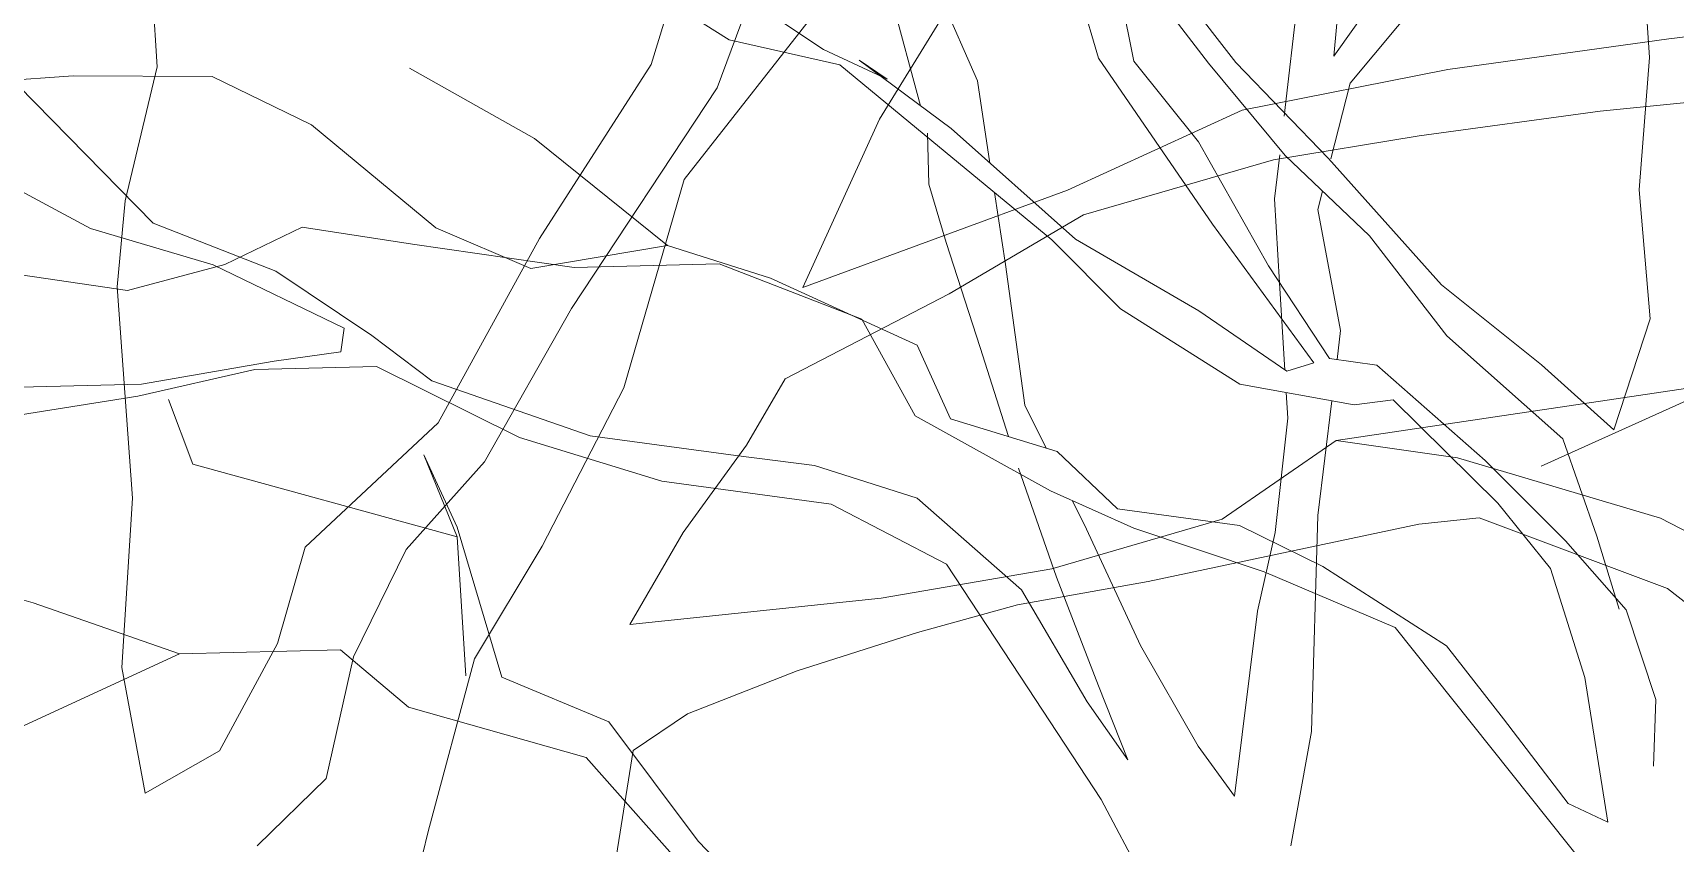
# Model space of a CAD drawing. Header units: millimetres. Extents: x -13512 to 8923, y -6533 to 5096.
# Drawn here: x -696.2 to -462.3, y -5882.7 to -5767.3 of the extents above; entities that cross this region are included whole.
import ezdxf

# ---------------------------------------------------------------- set-up
doc = ezdxf.new("R2010")
doc.units = ezdxf.units.MM
for name, color, linetype, lineweight in [('A-ELEWACJA CIENKA', 11, 'Continuous', 13), ('B-materiały', 9, 'Continuous', 0), ('Layer1', 7, 'Continuous', 0)]:
    doc.layers.add(name, color=color, linetype=linetype, lineweight=lineweight)

# ---------------------------------------------------------------- blocks, each defined once
blk = doc.blocks.new('A$C2EBD462E')
at = {"layer": 'B-materiały'}
for p, q in [((-164.33, 657.33), (-171.3, 683.4)), ((-133.84, 682.1), (-119.41, 663.47)), ((-103.69, 682.86), (-105.46, 664.38)), ((-60.5, 664.19), (-61.63, 681.35)), ((-105.46, 664.38), (-94.13, 680.3)), ((-87.4, 679.35), (-103.13, 660.53)), ((-138.98, 664.1), (-142.56, 676.44)), ((-136.42, 676.1), (-133.94, 663.66)), ((-112.51, 655.82), (-110.22, 675.99)), ((-191.55, 666.69), (-205.18, 675.29)), ((-162.73, 675.79), (-156.21, 660.87)), ((-123.32, 663.37), (-132.56, 675.43)), ((-189.47, 672.89), (-178.11, 665.35)), ((-175.82, 663.17), (-191.55, 666.69)), ((-178.11, 665.35), (-169.07, 661.11)), ((-295.24, 662.67), (-273.58, 640.61)), ((-237.07, 662.67), (-219.26, 652.64)), ((-162.7, 652.33), (-175.82, 663.17)), ((-169.07, 661.11), (-173.05, 663.8)), ((-173.05, 663.8), (-159.95, 654.07)), ((-122.74, 640.48), (-138.98, 664.1)), ((-133.94, 663.66), (-124.71, 652.16)), ((-112.37, 650.24), (-123.32, 663.37)), ((-119.41, 663.47), (-106.22, 649.83)), ((-61.97, 645.36), (-60.5, 664.19)), ((-311.04, 659.69), (-284.96, 661.59)), ((-284.96, 661.59), (-265.16, 661.49)), ((-265.16, 661.49), (-251.03, 654.59)), ((-156.21, 660.87), (-154.42, 649.15)), ((-103.13, 660.53), (-105.88, 649.75)), ((-251.03, 654.59), (-233.34, 639.95)), ((-219.26, 652.64), (-200.32, 637.42)), ((-163.11, 646.17), (-163.29, 653.43)), ((-159.95, 654.07), (-142.24, 638.32)), ((-282.5, 639.83), (-302.32, 650.51)), ((-145.59, 638.23), (-162.7, 652.33)), ((-124.71, 652.16), (-114.77, 634.54)), ((-113.89, 644.06), (-113.16, 650.33)), ((-100.36, 638.81), (-112.37, 650.24)), ((-106.22, 649.83), (-90.12, 631.8)), ((-160.66, 637.86), (-163.11, 646.17)), ((-153.78, 644.98), (-152.21, 634.72)), ((-113.17, 632.11), (-113.89, 644.06)), ((-107.04, 645.17), (-107.71, 642.53)), ((-60.39, 626.96), (-61.97, 645.36)), ((-107.71, 642.53), (-104.49, 625.3)), ((-265.05, 634.68), (-282.5, 639.83)), ((-273.58, 640.61), (-256.09, 633.79)), ((-252.34, 640.03), (-263.38, 634.72)), ((-236.63, 637.63), (-252.34, 640.03)), ((-233.34, 639.95), (-219.79, 634.14)), ((-108.28, 620.73), (-122.74, 640.48)), ((-89.38, 624.56), (-100.36, 638.81)), ((-213.65, 634.29), (-236.63, 637.63)), ((-219.79, 634.14), (-200.32, 637.42)), ((-200.32, 637.42), (-185.68, 632.76)), ((-155.82, 622.89), (-160.66, 637.86)), ((-135.85, 628.42), (-145.59, 638.23)), ((-142.24, 638.32), (-124.67, 628.14)), ((-277.25, 631.03), (-306.53, 635.28)), ((-263.38, 634.72), (-277.25, 631.03)), ((-246.39, 625.65), (-265.05, 634.68)), ((-256.09, 633.79), (-242.45, 624.63)), ((-192.99, 634.81), (-213.65, 634.29)), ((-172.68, 626.94), (-192.99, 634.81)), ((-152.21, 634.72), (-149.47, 614.67)), ((-114.77, 634.54), (-106.06, 621.35)), ((-185.68, 632.76), (-164.77, 623.23)), ((-112.41, 619.69), (-113.17, 632.11)), ((-90.12, 631.8), (-75.87, 620.43)), ((-165.07, 613.17), (-172.68, 626.94)), ((-118.82, 617.68), (-135.85, 628.42)), ((-124.67, 628.14), (-112.16, 619.52)), ((-65.59, 611.19), (-60.39, 626.96)), ((-246.86, 622.29), (-246.39, 625.65)), ((-242.45, 624.63), (-233.91, 618.14)), ((-104.49, 625.3), (-104.99, 621.2)), ((-72.82, 609.89), (-89.38, 624.56)), ((-256.33, 620.94), (-246.86, 622.29)), ((-164.77, 623.23), (-160.04, 612.73)), ((-151.79, 610.21), (-155.82, 622.89)), ((-275.24, 617.67), (-256.33, 620.94)), ((-241.78, 620.18), (-259.09, 619.75)), ((-221.42, 610.08), (-241.78, 620.18)), ((-112.16, 619.52), (-108.28, 620.73)), ((-106.06, 621.35), (-99.34, 620.4)), ((-99.34, 620.4), (-83.91, 606.82)), ((-75.87, 620.43), (-65.59, 611.19)), ((-292.55, 617.23), (-275.24, 617.67)), ((-259.09, 619.75), (-275.76, 615.98)), ((-233.91, 618.14), (-211.37, 610.33)), ((-102.55, 614.73), (-118.82, 617.68)), ((-275.76, 615.98), (-292.45, 613.33)), ((-267.91, 606.27), (-271.42, 615.49)), ((-111.99, 612.82), (-112.22, 616.48)), ((-105.72, 615.31), (-107.74, 598.96)), ((-96.98, 615.43), (-102.55, 614.73)), ((-82.08, 600.72), (-96.98, 615.43)), ((-145.81, 602.48), (-165.07, 613.17)), ((-149.47, 614.67), (-146.42, 608.57)), ((-113.82, 596.57), (-111.99, 612.82)), ((-160.04, 612.73), (-144.84, 608.09)), ((-201.15, 603.88), (-221.42, 610.08)), ((-211.37, 610.33), (-190.63, 607.5)), ((-144.84, 608.09), (-136.25, 599.92)), ((-68, 596.04), (-72.82, 609.89)), ((-230.3, 595.96), (-267.91, 606.27)), ((-230.3, 595.96), (-235.06, 607.62)), ((-235.06, 607.62), (-230.3, 597.32)), ((-190.63, 607.5), (-179.42, 606.1)), ((-179.42, 606.1), (-164.78, 601.44)), ((-83.91, 606.82), (-72.45, 595.37)), ((-177.05, 600.58), (-201.15, 603.88)), ((-144.95, 590.21), (-150.36, 605.71)), ((-164.78, 601.44), (-149.93, 588.41)), ((-133.95, 597.19), (-145.81, 602.48)), ((-142.68, 601.08), (-140.65, 597.02)), ((-160.63, 592.05), (-177.05, 600.58)), ((-136.25, 599.92), (-118.87, 597.56)), ((-107.74, 598.96), (-108.64, 568.21)), ((-74.59, 591.41), (-82.08, 600.72)), ((-230.3, 597.32), (-223.92, 575.94)), ((-140.65, 597.02), (-132.97, 580.45)), ((-115.36, 590.95), (-133.95, 597.19)), ((-118.87, 597.56), (-107, 591.72)), ((-116.33, 585.34), (-113.82, 596.57)), ((-229.04, 576.17), (-230.3, 595.96)), ((-72.45, 595.37), (-63.83, 585.53)), ((-64.8, 585.66), (-68, 596.04)), ((-149.02, 574.46), (-160.63, 592.05)), ((-107, 591.72), (-89.4, 580.43)), ((-138.97, 574.71), (-144.95, 590.21)), ((-96.72, 583.03), (-115.36, 590.95)), ((-69.73, 575.89), (-74.59, 591.41)), ((-290.66, 586.56), (-299.66, 589.12)), ((-149.93, 588.41), (-140.59, 572.44)), ((-269.81, 579.26), (-290.66, 586.56)), ((-119.58, 559), (-116.33, 585.34)), ((-63.83, 585.53), (-59.6, 572.79)), ((-69.3, 548.61), (-96.72, 583.03)), ((-132.97, 580.45), (-124.79, 566.13)), ((-89.4, 580.43), (-81.31, 570.01)), ((-269.81, 579.26), (-299.5, 565.59)), ((-246.92, 579.83), (-269.81, 579.26)), ((-237.22, 571.69), (-246.92, 579.83)), ((-223.92, 575.94), (-208.67, 569.62)), ((-66.42, 555.3), (-69.73, 575.89)), ((-138.57, 558.52), (-149.02, 574.46)), ((-134.8, 564.2), (-138.97, 574.71)), ((-211.9, 564.51), (-237.22, 571.69)), ((-140.59, 572.44), (-134.8, 564.2)), ((-59.6, 572.79), (-59.92, 563.29)), ((-208.67, 569.62), (-195.96, 552.62)), ((-81.31, 570.01), (-72.07, 557.95)), ((-124.79, 566.13), (-119.58, 559)), ((-108.64, 568.21), (-111.59, 551.94)), ((-196.38, 547.02), (-211.9, 564.51)), ((-129.77, 541.98), (-138.57, 558.52)), ((-72.07, 557.95), (-66.42, 555.3)), ((-195.96, 552.62), (-183.91, 540.07))]:
    blk.add_line(p, q, dxfattribs=at)

msp = doc.modelspace()

# ---------------------------------------------------------------- linework, layer by layer
at = {"layer": 'Layer1'}
for p, q in [((-608.11, -5771.81), (-599.49, -5743.59)), ((-608.11, -5771.81), (-599.49, -5743.59)), ((-608.11, -5771.81), (-599.49, -5743.59)), ((-608.11, -5771.81), (-599.49, -5743.59)), ((-608.11, -5771.81), (-599.49, -5743.59)), ((-608.11, -5771.81), (-599.49, -5743.59)), ((-608.11, -5771.81), (-599.49, -5743.59)), ((-608.11, -5771.81), (-599.49, -5743.59)), ((-679.65, -5753.5), (-678.46, -5772.13)), ((-679.65, -5753.5), (-678.46, -5772.13)), ((-679.65, -5753.5), (-678.46, -5772.13)), ((-679.65, -5753.5), (-678.46, -5772.13)), ((-679.65, -5753.5), (-678.46, -5772.13)), ((-679.65, -5753.5), (-678.46, -5772.13)), ((-679.65, -5753.5), (-678.46, -5772.13)), ((-679.65, -5753.5), (-678.46, -5772.13)), ((-603.4, -5788.2), (-580.44, -5758.91)), ((-603.4, -5788.2), (-580.44, -5758.91)), ((-603.4, -5788.2), (-580.44, -5758.91)), ((-603.4, -5788.2), (-580.44, -5758.91)), ((-603.4, -5788.2), (-580.44, -5758.91)), ((-603.4, -5788.2), (-580.44, -5758.91)), ((-603.4, -5788.2), (-580.44, -5758.91)), ((-603.4, -5788.2), (-580.44, -5758.91)), ((-593.32, -5760.67), (-598.7, -5775.16)), ((-593.32, -5760.67), (-598.7, -5775.16)), ((-593.32, -5760.67), (-598.7, -5775.16)), ((-593.32, -5760.67), (-598.7, -5775.16)), ((-593.32, -5760.67), (-598.7, -5775.16)), ((-593.32, -5760.67), (-598.7, -5775.16)), ((-593.32, -5760.67), (-598.7, -5775.16)), ((-593.32, -5760.67), (-598.7, -5775.16)), ((-566.64, -5765.02), (-575.61, -5779.61)), ((-566.64, -5765.02), (-575.61, -5779.61)), ((-566.64, -5765.02), (-575.61, -5779.61)), ((-566.64, -5765.02), (-575.61, -5779.61)), ((-566.64, -5765.02), (-575.61, -5779.61)), ((-566.64, -5765.02), (-575.61, -5779.61)), ((-566.64, -5765.02), (-575.61, -5779.61)), ((-566.64, -5765.02), (-575.61, -5779.61)), ((-463.18, -5768.18), (-440.99, -5765.47)), ((-463.18, -5768.18), (-440.99, -5765.47)), ((-463.18, -5768.18), (-440.99, -5765.47)), ((-463.18, -5768.18), (-440.99, -5765.47)), ((-463.18, -5768.18), (-440.99, -5765.47)), ((-463.18, -5768.18), (-440.99, -5765.47)), ((-463.18, -5768.18), (-440.99, -5765.47)), ((-463.18, -5768.18), (-440.99, -5765.47)), ((-494.66, -5772.55), (-463.18, -5768.18)), ((-494.66, -5772.55), (-463.18, -5768.18)), ((-494.66, -5772.55), (-463.18, -5768.18)), ((-494.66, -5772.55), (-463.18, -5768.18)), ((-494.66, -5772.55), (-463.18, -5768.18)), ((-494.66, -5772.55), (-463.18, -5768.18)), ((-494.66, -5772.55), (-463.18, -5768.18)), ((-494.66, -5772.55), (-463.18, -5768.18)), ((-624.01, -5796.61), (-608.11, -5771.81)), ((-624.01, -5796.61), (-608.11, -5771.81)), ((-624.01, -5796.61), (-608.11, -5771.81)), ((-624.01, -5796.61), (-608.11, -5771.81)), ((-624.01, -5796.61), (-608.11, -5771.81)), ((-624.01, -5796.61), (-608.11, -5771.81)), ((-624.01, -5796.61), (-608.11, -5771.81)), ((-624.01, -5796.61), (-608.11, -5771.81)), ((-678.46, -5772.13), (-683.01, -5791.23)), ((-678.46, -5772.13), (-683.01, -5791.23)), ((-678.46, -5772.13), (-683.01, -5791.23)), ((-678.46, -5772.13), (-683.01, -5791.23)), ((-678.46, -5772.13), (-683.01, -5791.23)), ((-678.46, -5772.13), (-683.01, -5791.23)), ((-678.46, -5772.13), (-683.01, -5791.23)), ((-678.46, -5772.13), (-683.01, -5791.23)), ((-523.95, -5778.31), (-494.66, -5772.55)), ((-523.95, -5778.31), (-494.66, -5772.55)), ((-523.95, -5778.31), (-494.66, -5772.55)), ((-523.95, -5778.31), (-494.66, -5772.55)), ((-523.95, -5778.31), (-494.66, -5772.55)), ((-523.95, -5778.31), (-494.66, -5772.55)), ((-523.95, -5778.31), (-494.66, -5772.55)), ((-523.95, -5778.31), (-494.66, -5772.55)), ((-598.7, -5775.16), (-619.45, -5806.55)), ((-598.7, -5775.16), (-619.45, -5806.55)), ((-598.7, -5775.16), (-619.45, -5806.55)), ((-598.7, -5775.16), (-619.45, -5806.55)), ((-598.7, -5775.16), (-619.45, -5806.55)), ((-598.7, -5775.16), (-619.45, -5806.55)), ((-598.7, -5775.16), (-619.45, -5806.55)), ((-598.7, -5775.16), (-619.45, -5806.55)), ((-453.64, -5776.55), (-472.98, -5778.47)), ((-453.64, -5776.55), (-472.98, -5778.47)), ((-453.64, -5776.55), (-472.98, -5778.47)), ((-453.64, -5776.55), (-472.98, -5778.47)), ((-453.64, -5776.55), (-472.98, -5778.47)), ((-453.64, -5776.55), (-472.98, -5778.47)), ((-453.64, -5776.55), (-472.98, -5778.47)), ((-453.64, -5776.55), (-472.98, -5778.47)), ((-548.8, -5789.7), (-523.95, -5778.31)), ((-548.8, -5789.7), (-523.95, -5778.31)), ((-548.8, -5789.7), (-523.95, -5778.31)), ((-548.8, -5789.7), (-523.95, -5778.31)), ((-548.8, -5789.7), (-523.95, -5778.31)), ((-548.8, -5789.7), (-523.95, -5778.31)), ((-548.8, -5789.7), (-523.95, -5778.31)), ((-548.8, -5789.7), (-523.95, -5778.31)), ((-472.98, -5778.47), (-498.73, -5781.99)), ((-472.98, -5778.47), (-498.73, -5781.99)), ((-472.98, -5778.47), (-498.73, -5781.99)), ((-472.98, -5778.47), (-498.73, -5781.99)), ((-472.98, -5778.47), (-498.73, -5781.99)), ((-472.98, -5778.47), (-498.73, -5781.99)), ((-472.98, -5778.47), (-498.73, -5781.99)), ((-472.98, -5778.47), (-498.73, -5781.99)), ((-575.61, -5779.61), (-586.5, -5803.57)), ((-575.61, -5779.61), (-586.5, -5803.57)), ((-575.61, -5779.61), (-586.5, -5803.57)), ((-575.61, -5779.61), (-586.5, -5803.57)), ((-575.61, -5779.61), (-586.5, -5803.57)), ((-575.61, -5779.61), (-586.5, -5803.57)), ((-575.61, -5779.61), (-586.5, -5803.57)), ((-575.61, -5779.61), (-586.5, -5803.57)), ((-498.73, -5781.99), (-519.47, -5785.38)), ((-498.73, -5781.99), (-519.47, -5785.38)), ((-498.73, -5781.99), (-519.47, -5785.38)), ((-498.73, -5781.99), (-519.47, -5785.38)), ((-498.73, -5781.99), (-519.47, -5785.38)), ((-498.73, -5781.99), (-519.47, -5785.38)), ((-498.73, -5781.99), (-519.47, -5785.38)), ((-498.73, -5781.99), (-519.47, -5785.38)), ((-519.47, -5785.38), (-546.55, -5793.24)), ((-519.47, -5785.38), (-546.55, -5793.24)), ((-519.47, -5785.38), (-546.55, -5793.24)), ((-519.47, -5785.38), (-546.55, -5793.24)), ((-519.47, -5785.38), (-546.55, -5793.24)), ((-519.47, -5785.38), (-546.55, -5793.24)), ((-519.47, -5785.38), (-546.55, -5793.24)), ((-519.47, -5785.38), (-546.55, -5793.24)), ((-611.99, -5817.85), (-603.4, -5788.2)), ((-611.99, -5817.85), (-603.4, -5788.2)), ((-611.99, -5817.85), (-603.4, -5788.2)), ((-611.99, -5817.85), (-603.4, -5788.2)), ((-611.99, -5817.85), (-603.4, -5788.2)), ((-611.99, -5817.85), (-603.4, -5788.2)), ((-611.99, -5817.85), (-603.4, -5788.2)), ((-611.99, -5817.85), (-603.4, -5788.2)), ((-586.5, -5803.57), (-548.8, -5789.7)), ((-586.5, -5803.57), (-548.8, -5789.7)), ((-586.5, -5803.57), (-548.8, -5789.7)), ((-586.5, -5803.57), (-548.8, -5789.7)), ((-586.5, -5803.57), (-548.8, -5789.7)), ((-586.5, -5803.57), (-548.8, -5789.7)), ((-586.5, -5803.57), (-548.8, -5789.7)), ((-586.5, -5803.57), (-548.8, -5789.7)), ((-683.01, -5791.23), (-684.14, -5803.46)), ((-683.01, -5791.23), (-684.14, -5803.46)), ((-683.01, -5791.23), (-684.14, -5803.46)), ((-683.01, -5791.23), (-684.14, -5803.46)), ((-683.01, -5791.23), (-684.14, -5803.46)), ((-683.01, -5791.23), (-684.14, -5803.46)), ((-683.01, -5791.23), (-684.14, -5803.46)), ((-683.01, -5791.23), (-684.14, -5803.46)), ((-546.55, -5793.24), (-565.66, -5804.49)), ((-546.55, -5793.24), (-565.66, -5804.49)), ((-546.55, -5793.24), (-565.66, -5804.49)), ((-546.55, -5793.24), (-565.66, -5804.49)), ((-546.55, -5793.24), (-565.66, -5804.49)), ((-546.55, -5793.24), (-565.66, -5804.49)), ((-546.55, -5793.24), (-565.66, -5804.49)), ((-546.55, -5793.24), (-565.66, -5804.49)), ((-638.43, -5822.82), (-624.01, -5796.61)), ((-638.43, -5822.82), (-624.01, -5796.61)), ((-638.43, -5822.82), (-624.01, -5796.61)), ((-638.43, -5822.82), (-624.01, -5796.61)), ((-638.43, -5822.82), (-624.01, -5796.61)), ((-638.43, -5822.82), (-624.01, -5796.61)), ((-638.43, -5822.82), (-624.01, -5796.61)), ((-638.43, -5822.82), (-624.01, -5796.61)), ((-684.14, -5803.46), (-681.95, -5833.56)), ((-684.14, -5803.46), (-681.95, -5833.56)), ((-684.14, -5803.46), (-681.95, -5833.56)), ((-684.14, -5803.46), (-681.95, -5833.56)), ((-684.14, -5803.46), (-681.95, -5833.56)), ((-684.14, -5803.46), (-681.95, -5833.56)), ((-684.14, -5803.46), (-681.95, -5833.56)), ((-684.14, -5803.46), (-681.95, -5833.56)), ((-565.66, -5804.49), (-589.04, -5816.56)), ((-565.66, -5804.49), (-589.04, -5816.56)), ((-565.66, -5804.49), (-589.04, -5816.56)), ((-565.66, -5804.49), (-589.04, -5816.56)), ((-565.66, -5804.49), (-589.04, -5816.56)), ((-565.66, -5804.49), (-589.04, -5816.56)), ((-565.66, -5804.49), (-589.04, -5816.56)), ((-565.66, -5804.49), (-589.04, -5816.56)), ((-619.45, -5806.55), (-631.82, -5828.4)), ((-619.45, -5806.55), (-631.82, -5828.4)), ((-619.45, -5806.55), (-631.82, -5828.4)), ((-619.45, -5806.55), (-631.82, -5828.4)), ((-619.45, -5806.55), (-631.82, -5828.4)), ((-619.45, -5806.55), (-631.82, -5828.4)), ((-619.45, -5806.55), (-631.82, -5828.4)), ((-619.45, -5806.55), (-631.82, -5828.4)), ((-510.57, -5825.36), (-439.13, -5814.73)), ((-510.57, -5825.36), (-439.13, -5814.73)), ((-510.57, -5825.36), (-439.13, -5814.73)), ((-510.57, -5825.36), (-439.13, -5814.73)), ((-510.57, -5825.36), (-439.13, -5814.73)), ((-510.57, -5825.36), (-439.13, -5814.73)), ((-510.57, -5825.36), (-439.13, -5814.73)), ((-510.57, -5825.36), (-439.13, -5814.73)), ((-623.63, -5840.4), (-611.99, -5817.85)), ((-623.63, -5840.4), (-611.99, -5817.85)), ((-623.63, -5840.4), (-611.99, -5817.85)), ((-623.63, -5840.4), (-611.99, -5817.85)), ((-623.63, -5840.4), (-611.99, -5817.85)), ((-623.63, -5840.4), (-611.99, -5817.85)), ((-623.63, -5840.4), (-611.99, -5817.85)), ((-623.63, -5840.4), (-611.99, -5817.85)), ((-589.04, -5816.56), (-594.55, -5826.03)), ((-589.04, -5816.56), (-594.55, -5826.03)), ((-589.04, -5816.56), (-594.55, -5826.03)), ((-589.04, -5816.56), (-594.55, -5826.03)), ((-589.04, -5816.56), (-594.55, -5826.03)), ((-589.04, -5816.56), (-594.55, -5826.03)), ((-589.04, -5816.56), (-594.55, -5826.03)), ((-589.04, -5816.56), (-594.55, -5826.03)), ((-459.75, -5819.26), (-481.35, -5829.02)), ((-459.75, -5819.26), (-481.35, -5829.02)), ((-459.75, -5819.26), (-481.35, -5829.02)), ((-459.75, -5819.26), (-481.35, -5829.02)), ((-459.75, -5819.26), (-481.35, -5829.02)), ((-459.75, -5819.26), (-481.35, -5829.02)), ((-459.75, -5819.26), (-481.35, -5829.02)), ((-459.75, -5819.26), (-481.35, -5829.02)), ((-657.37, -5840.53), (-638.43, -5822.82)), ((-657.37, -5840.53), (-638.43, -5822.82)), ((-657.37, -5840.53), (-638.43, -5822.82)), ((-657.37, -5840.53), (-638.43, -5822.82)), ((-657.37, -5840.53), (-638.43, -5822.82)), ((-657.37, -5840.53), (-638.43, -5822.82)), ((-657.37, -5840.53), (-638.43, -5822.82)), ((-657.37, -5840.53), (-638.43, -5822.82)), ((-526.8, -5836.54), (-510.57, -5825.36)), ((-526.8, -5836.54), (-510.57, -5825.36)), ((-526.8, -5836.54), (-510.57, -5825.36)), ((-526.8, -5836.54), (-510.57, -5825.36)), ((-526.8, -5836.54), (-510.57, -5825.36)), ((-526.8, -5836.54), (-510.57, -5825.36)), ((-526.8, -5836.54), (-510.57, -5825.36)), ((-526.8, -5836.54), (-510.57, -5825.36)), ((-510.57, -5825.36), (-493.28, -5827.8)), ((-510.57, -5825.36), (-493.28, -5827.8)), ((-510.57, -5825.36), (-493.28, -5827.8)), ((-510.57, -5825.36), (-493.28, -5827.8)), ((-510.57, -5825.36), (-493.28, -5827.8)), ((-510.57, -5825.36), (-493.28, -5827.8)), ((-510.57, -5825.36), (-493.28, -5827.8)), ((-510.57, -5825.36), (-493.28, -5827.8)), ((-594.55, -5826.03), (-603.57, -5838.46)), ((-594.55, -5826.03), (-603.57, -5838.46)), ((-594.55, -5826.03), (-603.57, -5838.46)), ((-594.55, -5826.03), (-603.57, -5838.46)), ((-594.55, -5826.03), (-603.57, -5838.46)), ((-594.55, -5826.03), (-603.57, -5838.46)), ((-594.55, -5826.03), (-603.57, -5838.46)), ((-594.55, -5826.03), (-603.57, -5838.46)), ((-493.28, -5827.8), (-464.35, -5836.41)), ((-493.28, -5827.8), (-464.35, -5836.41)), ((-493.28, -5827.8), (-464.35, -5836.41)), ((-493.28, -5827.8), (-464.35, -5836.41)), ((-493.28, -5827.8), (-464.35, -5836.41)), ((-493.28, -5827.8), (-464.35, -5836.41)), ((-493.28, -5827.8), (-464.35, -5836.41)), ((-493.28, -5827.8), (-464.35, -5836.41)), ((-631.82, -5828.4), (-643, -5840.88)), ((-631.82, -5828.4), (-643, -5840.88)), ((-631.82, -5828.4), (-643, -5840.88)), ((-631.82, -5828.4), (-643, -5840.88)), ((-631.82, -5828.4), (-643, -5840.88)), ((-631.82, -5828.4), (-643, -5840.88)), ((-631.82, -5828.4), (-643, -5840.88)), ((-631.82, -5828.4), (-643, -5840.88)), ((-681.95, -5833.56), (-683.5, -5857.69)), ((-681.95, -5833.56), (-683.5, -5857.69)), ((-681.95, -5833.56), (-683.5, -5857.69)), ((-681.95, -5833.56), (-683.5, -5857.69)), ((-681.95, -5833.56), (-683.5, -5857.69)), ((-681.95, -5833.56), (-683.5, -5857.69)), ((-681.95, -5833.56), (-683.5, -5857.69)), ((-681.95, -5833.56), (-683.5, -5857.69)), ((-551.03, -5843.61), (-526.8, -5836.54)), ((-551.03, -5843.61), (-526.8, -5836.54)), ((-551.03, -5843.61), (-526.8, -5836.54)), ((-551.03, -5843.61), (-526.8, -5836.54)), ((-551.03, -5843.61), (-526.8, -5836.54)), ((-551.03, -5843.61), (-526.8, -5836.54)), ((-551.03, -5843.61), (-526.8, -5836.54)), ((-551.03, -5843.61), (-526.8, -5836.54)), ((-498.78, -5837.27), (-518.07, -5841.34)), ((-498.78, -5837.27), (-518.07, -5841.34)), ((-498.78, -5837.27), (-518.07, -5841.34)), ((-498.78, -5837.27), (-518.07, -5841.34)), ((-498.78, -5837.27), (-518.07, -5841.34)), ((-498.78, -5837.27), (-518.07, -5841.34)), ((-498.78, -5837.27), (-518.07, -5841.34)), ((-498.78, -5837.27), (-518.07, -5841.34)), ((-490.19, -5836.34), (-498.78, -5837.27)), ((-490.19, -5836.34), (-498.78, -5837.27)), ((-490.19, -5836.34), (-498.78, -5837.27)), ((-490.19, -5836.34), (-498.78, -5837.27)), ((-490.19, -5836.34), (-498.78, -5837.27)), ((-490.19, -5836.34), (-498.78, -5837.27)), ((-490.19, -5836.34), (-498.78, -5837.27)), ((-490.19, -5836.34), (-498.78, -5837.27)), ((-463.38, -5846.44), (-490.19, -5836.34)), ((-463.38, -5846.44), (-490.19, -5836.34)), ((-463.38, -5846.44), (-490.19, -5836.34)), ((-463.38, -5846.44), (-490.19, -5836.34)), ((-463.38, -5846.44), (-490.19, -5836.34)), ((-463.38, -5846.44), (-490.19, -5836.34)), ((-463.38, -5846.44), (-490.19, -5836.34)), ((-463.38, -5846.44), (-490.19, -5836.34)), ((-464.35, -5836.41), (-444.7, -5846.69)), ((-464.35, -5836.41), (-444.7, -5846.69)), ((-464.35, -5836.41), (-444.7, -5846.69)), ((-464.35, -5836.41), (-444.7, -5846.69)), ((-464.35, -5836.41), (-444.7, -5846.69)), ((-464.35, -5836.41), (-444.7, -5846.69)), ((-464.35, -5836.41), (-444.7, -5846.69)), ((-464.35, -5836.41), (-444.7, -5846.69)), ((-603.57, -5838.46), (-611.14, -5851.57)), ((-603.57, -5838.46), (-611.14, -5851.57)), ((-603.57, -5838.46), (-611.14, -5851.57)), ((-603.57, -5838.46), (-611.14, -5851.57)), ((-603.57, -5838.46), (-611.14, -5851.57)), ((-603.57, -5838.46), (-611.14, -5851.57)), ((-603.57, -5838.46), (-611.14, -5851.57)), ((-603.57, -5838.46), (-611.14, -5851.57)), ((-661.33, -5854.27), (-657.37, -5840.53)), ((-661.33, -5854.27), (-657.37, -5840.53)), ((-661.33, -5854.27), (-657.37, -5840.53)), ((-661.33, -5854.27), (-657.37, -5840.53)), ((-661.33, -5854.27), (-657.37, -5840.53)), ((-661.33, -5854.27), (-657.37, -5840.53)), ((-661.33, -5854.27), (-657.37, -5840.53)), ((-661.33, -5854.27), (-657.37, -5840.53)), ((-643, -5840.88), (-650.51, -5856.15)), ((-643, -5840.88), (-650.51, -5856.15)), ((-643, -5840.88), (-650.51, -5856.15)), ((-643, -5840.88), (-650.51, -5856.15)), ((-643, -5840.88), (-650.51, -5856.15)), ((-643, -5840.88), (-650.51, -5856.15)), ((-643, -5840.88), (-650.51, -5856.15)), ((-643, -5840.88), (-650.51, -5856.15)), ((-633.28, -5856.43), (-623.63, -5840.4)), ((-633.28, -5856.43), (-623.63, -5840.4)), ((-633.28, -5856.43), (-623.63, -5840.4)), ((-633.28, -5856.43), (-623.63, -5840.4)), ((-633.28, -5856.43), (-623.63, -5840.4)), ((-633.28, -5856.43), (-623.63, -5840.4)), ((-633.28, -5856.43), (-623.63, -5840.4)), ((-633.28, -5856.43), (-623.63, -5840.4)), ((-518.07, -5841.34), (-537.35, -5845.42)), ((-518.07, -5841.34), (-537.35, -5845.42)), ((-518.07, -5841.34), (-537.35, -5845.42)), ((-518.07, -5841.34), (-537.35, -5845.42)), ((-518.07, -5841.34), (-537.35, -5845.42)), ((-518.07, -5841.34), (-537.35, -5845.42)), ((-518.07, -5841.34), (-537.35, -5845.42)), ((-518.07, -5841.34), (-537.35, -5845.42)), ((-575.34, -5847.8), (-551.03, -5843.61)), ((-575.34, -5847.8), (-551.03, -5843.61)), ((-575.34, -5847.8), (-551.03, -5843.61)), ((-575.34, -5847.8), (-551.03, -5843.61)), ((-575.34, -5847.8), (-551.03, -5843.61)), ((-575.34, -5847.8), (-551.03, -5843.61)), ((-575.34, -5847.8), (-551.03, -5843.61)), ((-575.34, -5847.8), (-551.03, -5843.61)), ((-537.35, -5845.42), (-555.93, -5848.75)), ((-537.35, -5845.42), (-555.93, -5848.75)), ((-537.35, -5845.42), (-555.93, -5848.75)), ((-537.35, -5845.42), (-555.93, -5848.75)), ((-537.35, -5845.42), (-555.93, -5848.75)), ((-537.35, -5845.42), (-555.93, -5848.75)), ((-537.35, -5845.42), (-555.93, -5848.75)), ((-537.35, -5845.42), (-555.93, -5848.75)), ((-450.93, -5856.18), (-463.38, -5846.44)), ((-450.93, -5856.18), (-463.38, -5846.44)), ((-450.93, -5856.18), (-463.38, -5846.44)), ((-450.93, -5856.18), (-463.38, -5846.44)), ((-450.93, -5856.18), (-463.38, -5846.44)), ((-450.93, -5856.18), (-463.38, -5846.44)), ((-450.93, -5856.18), (-463.38, -5846.44)), ((-450.93, -5856.18), (-463.38, -5846.44)), ((-611.14, -5851.57), (-575.34, -5847.8)), ((-611.14, -5851.57), (-575.34, -5847.8)), ((-611.14, -5851.57), (-575.34, -5847.8)), ((-611.14, -5851.57), (-575.34, -5847.8)), ((-611.14, -5851.57), (-575.34, -5847.8)), ((-611.14, -5851.57), (-575.34, -5847.8)), ((-611.14, -5851.57), (-575.34, -5847.8)), ((-611.14, -5851.57), (-575.34, -5847.8)), ((-555.93, -5848.75), (-570.19, -5852.7)), ((-555.93, -5848.75), (-570.19, -5852.7)), ((-555.93, -5848.75), (-570.19, -5852.7)), ((-555.93, -5848.75), (-570.19, -5852.7)), ((-555.93, -5848.75), (-570.19, -5852.7)), ((-555.93, -5848.75), (-570.19, -5852.7)), ((-555.93, -5848.75), (-570.19, -5852.7)), ((-555.93, -5848.75), (-570.19, -5852.7)), ((-570.19, -5852.7), (-587.29, -5858.15)), ((-570.19, -5852.7), (-587.29, -5858.15)), ((-570.19, -5852.7), (-587.29, -5858.15)), ((-570.19, -5852.7), (-587.29, -5858.15)), ((-570.19, -5852.7), (-587.29, -5858.15)), ((-570.19, -5852.7), (-587.29, -5858.15)), ((-570.19, -5852.7), (-587.29, -5858.15)), ((-570.19, -5852.7), (-587.29, -5858.15)), ((-669.56, -5869.55), (-661.33, -5854.27)), ((-669.56, -5869.55), (-661.33, -5854.27)), ((-669.56, -5869.55), (-661.33, -5854.27)), ((-669.56, -5869.55), (-661.33, -5854.27)), ((-669.56, -5869.55), (-661.33, -5854.27)), ((-669.56, -5869.55), (-661.33, -5854.27)), ((-669.56, -5869.55), (-661.33, -5854.27)), ((-669.56, -5869.55), (-661.33, -5854.27)), ((-683.5, -5857.69), (-680.18, -5875.56)), ((-683.5, -5857.69), (-680.18, -5875.56)), ((-683.5, -5857.69), (-680.18, -5875.56)), ((-683.5, -5857.69), (-680.18, -5875.56)), ((-683.5, -5857.69), (-680.18, -5875.56)), ((-683.5, -5857.69), (-680.18, -5875.56)), ((-683.5, -5857.69), (-680.18, -5875.56)), ((-683.5, -5857.69), (-680.18, -5875.56)), ((-650.51, -5856.15), (-654.39, -5873.48)), ((-650.51, -5856.15), (-654.39, -5873.48)), ((-650.51, -5856.15), (-654.39, -5873.48)), ((-650.51, -5856.15), (-654.39, -5873.48)), ((-650.51, -5856.15), (-654.39, -5873.48)), ((-650.51, -5856.15), (-654.39, -5873.48)), ((-650.51, -5856.15), (-654.39, -5873.48)), ((-650.51, -5856.15), (-654.39, -5873.48)), ((-639.84, -5881.01), (-633.28, -5856.43)), ((-639.84, -5881.01), (-633.28, -5856.43)), ((-639.84, -5881.01), (-633.28, -5856.43)), ((-639.84, -5881.01), (-633.28, -5856.43)), ((-639.84, -5881.01), (-633.28, -5856.43)), ((-639.84, -5881.01), (-633.28, -5856.43)), ((-639.84, -5881.01), (-633.28, -5856.43)), ((-639.84, -5881.01), (-633.28, -5856.43)), ((-587.29, -5858.15), (-602.93, -5864.29)), ((-587.29, -5858.15), (-602.93, -5864.29)), ((-587.29, -5858.15), (-602.93, -5864.29)), ((-587.29, -5858.15), (-602.93, -5864.29)), ((-587.29, -5858.15), (-602.93, -5864.29)), ((-587.29, -5858.15), (-602.93, -5864.29)), ((-587.29, -5858.15), (-602.93, -5864.29)), ((-587.29, -5858.15), (-602.93, -5864.29)), ((-602.93, -5864.29), (-610.69, -5869.51)), ((-602.93, -5864.29), (-610.69, -5869.51)), ((-602.93, -5864.29), (-610.69, -5869.51)), ((-602.93, -5864.29), (-610.69, -5869.51)), ((-602.93, -5864.29), (-610.69, -5869.51)), ((-602.93, -5864.29), (-610.69, -5869.51)), ((-602.93, -5864.29), (-610.69, -5869.51)), ((-602.93, -5864.29), (-610.69, -5869.51)), ((-680.18, -5875.56), (-669.56, -5869.55)), ((-680.18, -5875.56), (-669.56, -5869.55)), ((-680.18, -5875.56), (-669.56, -5869.55)), ((-680.18, -5875.56), (-669.56, -5869.55)), ((-680.18, -5875.56), (-669.56, -5869.55)), ((-680.18, -5875.56), (-669.56, -5869.55)), ((-680.18, -5875.56), (-669.56, -5869.55)), ((-680.18, -5875.56), (-669.56, -5869.55)), ((-610.69, -5869.51), (-613.79, -5888.97)), ((-610.69, -5869.51), (-613.79, -5888.97)), ((-610.69, -5869.51), (-613.79, -5888.97)), ((-610.69, -5869.51), (-613.79, -5888.97)), ((-610.69, -5869.51), (-613.79, -5888.97)), ((-610.69, -5869.51), (-613.79, -5888.97)), ((-610.69, -5869.51), (-613.79, -5888.97)), ((-610.69, -5869.51), (-613.79, -5888.97)), ((-654.39, -5873.48), (-664.2, -5883.05)), ((-654.39, -5873.48), (-664.2, -5883.05)), ((-654.39, -5873.48), (-664.2, -5883.05)), ((-654.39, -5873.48), (-664.2, -5883.05)), ((-654.39, -5873.48), (-664.2, -5883.05)), ((-654.39, -5873.48), (-664.2, -5883.05)), ((-654.39, -5873.48), (-664.2, -5883.05)), ((-654.39, -5873.48), (-664.2, -5883.05)), ((-646.35, -5907.74), (-639.84, -5881.01)), ((-646.35, -5907.74), (-639.84, -5881.01)), ((-646.35, -5907.74), (-639.84, -5881.01)), ((-646.35, -5907.74), (-639.84, -5881.01)), ((-646.35, -5907.74), (-639.84, -5881.01)), ((-646.35, -5907.74), (-639.84, -5881.01)), ((-646.35, -5907.74), (-639.84, -5881.01)), ((-646.35, -5907.74), (-639.84, -5881.01))]:
    msp.add_line(p, q, dxfattribs=at)

# ---------------------------------------------------------------- block references
at = {"layer": 'A-ELEWACJA CIENKA'}
msp.add_blockref('A$C2EBD462E', (-405.44, -6435.01), dxfattribs=at)

doc.saveas('drawing.dxf')
